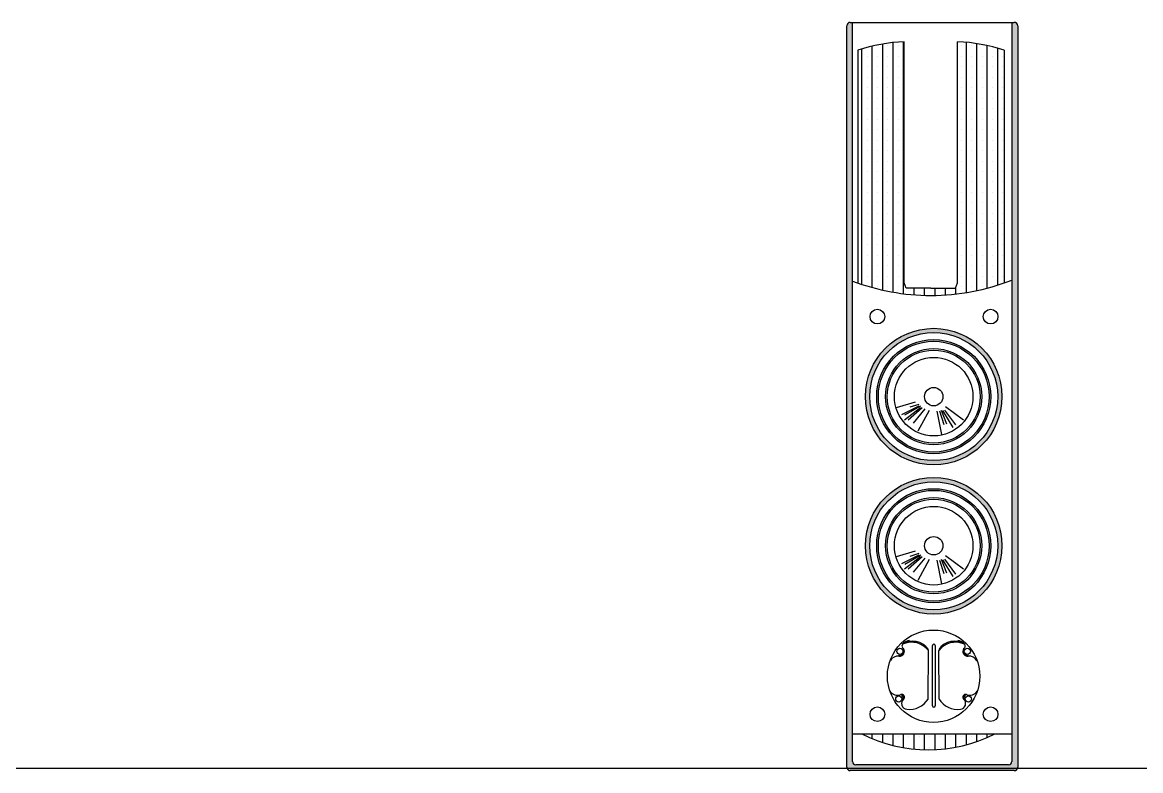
# Model space of a CAD drawing. Header units: inches. Extents: x 11.6 to 54.1, y 10.7 to 35.5.
# Drawn here: x 49.186 to 50.689, y 21.415 to 22.42 of the extents above; entities that cross this region are included whole.
import ezdxf

# ---------------------------------------------------------------- set-up
doc = ezdxf.new("R2010")
doc.units = ezdxf.units.IN
doc.header["$MEASUREMENT"] = 0
for name, color, linetype in [('02', 2, 'Continuous'), ('1', 1, 'Continuous'), ('8', 8, 'Continuous')]:
    doc.layers.add(name, color=color, linetype=linetype)

msp = doc.modelspace()

# ---------------------------------------------------------------- hatches: boundary and pattern name
at = {"layer": '8'}
h = msp.add_hatch(color=256, dxfattribs=at)
h.dxf.hatch_style = 1
h.paths.add_polyline_path([(50.29871938644029, 21.41450862892685, -0.4142135623730951), (50.29407193708285, 21.41915607829884), (50.29407193708285, 22.41530564513829, -0.414213562373096), (50.29871938644029, 22.41995309451028), (50.3018186812853, 22.41995309451028), (50.3018186812853, 21.42690282247219, 0.414213562373439), (50.30646613064274, 21.4222553731002), (50.51149324221588, 21.4222553731002, 0.4142135623732097), (50.51614069157332, 21.42690282247219), (50.51614069157332, 22.41995309451028), (50.51923998641833, 22.41995309451028, -0.4142135623730951), (50.52388743577577, 22.41530564513829), (50.52388743577577, 21.41915607829884, -0.4142135623730909), (50.51923998641833, 21.41450862892685)])
h = msp.add_hatch(color=256, dxfattribs=at)
h.dxf.hatch_style = 1
h.paths.add_polyline_path([(50.31913717799872, 21.91703322924747, 1.000000268039036), (50.50277799098804, 21.91703322924747, 1.000000268039036)])
h.paths.add_polyline_path([(50.32493909784645, 21.91703322924747, -1), (50.49697607125673, 21.91703322924747, -1)], flags=16)
h.paths.add_polyline_path([(50.33654161238629, 21.91703322924747, -1.000000181237876), (50.48537355671689, 21.91703322924747, -1.000000181237876)], flags=0)
h.paths.add_polyline_path([(50.3485820954531, 21.91703322924747, -1.000000211854055), (50.47333307365007, 21.91703322924747, -1.000000211854055)], flags=0)
h.paths.add_polyline_path([(50.35814666979532, 21.91703322924747, -1), (50.46376849919144, 21.91703322924747, -1)], flags=0)
h = msp.add_hatch(color=256, dxfattribs=at)
h.dxf.hatch_style = 1
h.paths.add_polyline_path([(50.34634291716903, 21.91703322924747, -1), (50.47557225193415, 21.91703322924747, -1)], flags=0)
h.paths.add_polyline_path([(50.3485820954531, 21.91703322924747, -1.000000211854055), (50.47333307365007, 21.91703322924747, -1.000000211854055)], flags=0)
h.paths.add_polyline_path([(50.35814666979532, 21.91703322924747, -1), (50.46376849919144, 21.91703322924747, -1)], flags=0)
h.paths.add_polyline_path([(50.39857361580763, 21.91703322924747, -1), (50.42334155329555, 21.91703322924747, -1)], flags=0)
h.paths.add_polyline_path([(50.33430243410222, 21.91703322924747, 1), (50.48761273488454, 21.91703322924747, 1)])
h.paths.add_polyline_path([(50.33654161238629, 21.91703322924747, -1.000000181237876), (50.48537355671689, 21.91703322924747, -1.000000181237876)], flags=16)
h = msp.add_hatch(color=256, dxfattribs=at)
h.dxf.hatch_style = 1
h.paths.add_polyline_path([(50.31913717799872, 21.71670113894521, 1.000000268039036), (50.50277799098804, 21.71670113894521, 1.000000268039036)])
h.paths.add_polyline_path([(50.32493909784645, 21.71670113894521, -1), (50.49697607125673, 21.71670113894521, -1)], flags=16)
h.paths.add_polyline_path([(50.33654161238629, 21.71670113894521, -1.000000181237876), (50.48537355671689, 21.71670113894521, -1.000000181237876)], flags=0)
h.paths.add_polyline_path([(50.3485820954531, 21.71670113894521, -1.000000211854055), (50.47333307365007, 21.71670113894521, -1.000000211854055)], flags=0)
h.paths.add_polyline_path([(50.35814666979532, 21.71670113894521, -1), (50.46376849919144, 21.71670113894521, -1)], flags=0)
h = msp.add_hatch(color=256, dxfattribs=at)
h.dxf.hatch_style = 1
h.paths.add_polyline_path([(50.34634291716903, 21.71670113894521, -1), (50.47557225193415, 21.71670113894521, -1)], flags=0)
h.paths.add_polyline_path([(50.3485820954531, 21.71670113894521, -1.000000211854055), (50.47333307365007, 21.71670113894521, -1.000000211854055)], flags=0)
h.paths.add_polyline_path([(50.35814666979532, 21.71670113894521, -1), (50.46376849919144, 21.71670113894521, -1)], flags=0)
h.paths.add_polyline_path([(50.39857361580763, 21.71670113894521, -1), (50.42334155329555, 21.71670113894521, -1)], flags=0)
h.paths.add_polyline_path([(50.33430243410222, 21.71670113894521, 1), (50.48761273488454, 21.71670113894521, 1)])
h.paths.add_polyline_path([(50.33654161238629, 21.71670113894521, -1.000000181237876), (50.48537355671689, 21.71670113894521, -1.000000181237876)], flags=16)

# ---------------------------------------------------------------- linework, layer by layer
at = {"layer": '02'}
for p, q in [((50.29871938644029, 22.41995309451028), (50.51923998641833, 22.41995309451028)), ((50.3018186812853, 21.42690282247219), (50.3018186812853, 22.41995309451028)), ((50.51614069157332, 22.41995309451028), (50.51614069157332, 21.42690282247219)), ((50.29407193708285, 21.41915607829884), (50.29407193708285, 22.41530564513829)), ((50.52388743577577, 22.41530564513829), (50.52388743577577, 21.41915607829884)), ((50.32834251852292, 22.06371275504949), (50.32834251852292, 22.38798676765015)), ((50.33537376845307, 22.3882983550198), (50.33537376845307, 22.3882983550198)), ((50.34240501849964, 22.06020772741482), (50.34240501849964, 22.39084418223371)), ((50.34943626854621, 22.3882983550198), (50.34943626854621, 22.3882983550198)), ((50.35646751847636, 22.0574162410399), (50.35646751847636, 22.39280137429029)), ((50.36349876852292, 22.3882983550198), (50.36349876852292, 22.3882983550198)), ((50.37053001845307, 22.05531811468842), (50.37053001845307, 22.39388138929513)), ((50.37146850313112, 22.06983013079167), (50.37146850313112, 22.39392260395704)), ((50.44299832369253, 22.06983013079167), (50.44299832369253, 22.39392260395704)), ((50.44787376849964, 22.3882983550198), (50.44787376849964, 22.3882983550198)), ((50.45490501854621, 22.05689566810048), (50.45490501854621, 22.39311369961666)), ((50.46193626847636, 22.3882983550198), (50.46193626847636, 22.3882983550198)), ((50.46896751852292, 22.05953305939926), (50.46896751852292, 22.39135110882359)), ((50.47599876845307, 22.3882983550198), (50.47599876845307, 22.3882983550198)), ((50.48303001849964, 22.06287904318611), (50.48303001849964, 22.38869434148961)), ((50.30876951616775, 22.38244248873394), (50.30876951616775, 22.06983013079167)), ((50.31428001854621, 22.06795779154942), (50.31428001854621, 22.38419400602885)), ((50.32131126847636, 22.37423585501398), (50.32131126847636, 22.37423585501398)), ((50.33537376845307, 22.37423585501398), (50.33537376845307, 22.37423585501398)), ((50.34943626854621, 22.37423585501398), (50.34943626854621, 22.37423585501398)), ((50.36349876852292, 22.37423585501398), (50.36349876852292, 22.37423585501398)), ((50.44787376849964, 22.37423585501398), (50.44787376849964, 22.37423585501398)), ((50.46193626847636, 22.37423585501398), (50.46193626847636, 22.37423585501398)), ((50.47599876845307, 22.37423585501398), (50.47599876845307, 22.37423585501398)), ((50.49006126854621, 22.37423585501398), (50.49006126854621, 22.37423585501398)), ((50.49709251847636, 22.06695862275097), (50.49709251847636, 22.38511109354164)), ((50.50412376852292, 22.37423585501398), (50.50412376852292, 22.37423585501398)), ((50.5056973106559, 22.38244248873394), (50.5056973106559, 22.06983013079167)), ((50.32131126847636, 22.36017335500816), (50.32131126847636, 22.36017335500816)), ((50.33537376845307, 22.36017335500816), (50.33537376845307, 22.36017335500816)), ((50.34943626854621, 22.36017335500816), (50.34943626854621, 22.36017335500816)), ((50.36349876852292, 22.36017335500816), (50.36349876852292, 22.36017335500816)), ((50.44787376849964, 22.36017335500816), (50.44787376849964, 22.36017335500816)), ((50.46193626847636, 22.36017335500816), (50.46193626847636, 22.36017335500816)), ((50.47599876845307, 22.36017335500816), (50.47599876845307, 22.36017335500816)), ((50.49006126854621, 22.36017335500816), (50.49006126854621, 22.36017335500816)), ((50.50412376852292, 22.36017335500816), (50.50412376852292, 22.36017335500816)), ((50.32131126847636, 22.34611085501689), (50.32131126847636, 22.34611085501689)), ((50.33537376845307, 22.34611085501689), (50.33537376845307, 22.34611085501689)), ((50.34943626854621, 22.34611085501689), (50.34943626854621, 22.34611085501689)), ((50.36349876852292, 22.34611085501689), (50.36349876852292, 22.34611085501689)), ((50.44787376849964, 22.34611085501689), (50.44787376849964, 22.34611085501689)), ((50.46193626847636, 22.34611085501689), (50.46193626847636, 22.34611085501689)), ((50.47599876845307, 22.34611085501689), (50.47599876845307, 22.34611085501689)), ((50.49006126854621, 22.34611085501689), (50.49006126854621, 22.34611085501689)), ((50.50412376852292, 22.34611085501689), (50.50412376852292, 22.34611085501689)), ((50.32131126847636, 22.33204835501107), (50.32131126847636, 22.33204835501107)), ((50.33537376845307, 22.33204835501107), (50.33537376845307, 22.33204835501107)), ((50.34943626854621, 22.33204835501107), (50.34943626854621, 22.33204835501107)), ((50.36349876852292, 22.33204835501107), (50.36349876852292, 22.33204835501107)), ((50.44787376849964, 22.33204835501107), (50.44787376849964, 22.33204835501107)), ((50.46193626847636, 22.33204835501107), (50.46193626847636, 22.33204835501107)), ((50.47599876845307, 22.33204835501107), (50.47599876845307, 22.33204835501107)), ((50.49006126854621, 22.33204835501107), (50.49006126854621, 22.33204835501107)), ((50.50412376852292, 22.33204835501107), (50.50412376852292, 22.33204835501107)), ((50.32131126847636, 22.3179858550198), (50.32131126847636, 22.3179858550198)), ((50.33537376845307, 22.3179858550198), (50.33537376845307, 22.3179858550198)), ((50.34943626854621, 22.3179858550198), (50.34943626854621, 22.3179858550198)), ((50.36349876852292, 22.3179858550198), (50.36349876852292, 22.3179858550198)), ((50.44787376849964, 22.3179858550198), (50.44787376849964, 22.3179858550198)), ((50.46193626847636, 22.3179858550198), (50.46193626847636, 22.3179858550198)), ((50.47599876845307, 22.3179858550198), (50.47599876845307, 22.3179858550198)), ((50.49006126854621, 22.3179858550198), (50.49006126854621, 22.3179858550198)), ((50.50412376852292, 22.3179858550198), (50.50412376852292, 22.3179858550198)), ((50.32131126847636, 22.30392335501398), (50.32131126847636, 22.30392335501398)), ((50.33537376845307, 22.30392335501398), (50.33537376845307, 22.30392335501398)), ((50.34943626854621, 22.30392335501398), (50.34943626854621, 22.30392335501398)), ((50.36349876852292, 22.30392335501398), (50.36349876852292, 22.30392335501398)), ((50.44787376849964, 22.30392335501398), (50.44787376849964, 22.30392335501398)), ((50.46193626847636, 22.30392335501398), (50.46193626847636, 22.30392335501398)), ((50.47599876845307, 22.30392335501398), (50.47599876845307, 22.30392335501398)), ((50.49006126854621, 22.30392335501398), (50.49006126854621, 22.30392335501398)), ((50.50412376852292, 22.30392335501398), (50.50412376852292, 22.30392335501398)), ((50.32131126847636, 22.28986085500816), (50.32131126847636, 22.28986085500816)), ((50.33537376845307, 22.28986085500816), (50.33537376845307, 22.28986085500816)), ((50.34943626854621, 22.28986085500816), (50.34943626854621, 22.28986085500816)), ((50.36349876852292, 22.28986085500816), (50.36349876852292, 22.28986085500816)), ((50.44787376849964, 22.28986085500816), (50.44787376849964, 22.28986085500816)), ((50.46193626847636, 22.28986085500816), (50.46193626847636, 22.28986085500816)), ((50.47599876845307, 22.28986085500816), (50.47599876845307, 22.28986085500816)), ((50.49006126854621, 22.28986085500816), (50.49006126854621, 22.28986085500816)), ((50.50412376852292, 22.28986085500816), (50.50412376852292, 22.28986085500816)), ((50.32131126847636, 22.27579835501689), (50.32131126847636, 22.27579835501689)), ((50.33537376845307, 22.27579835501689), (50.33537376845307, 22.27579835501689)), ((50.34943626854621, 22.27579835501689), (50.34943626854621, 22.27579835501689)), ((50.36349876852292, 22.27579835501689), (50.36349876852292, 22.27579835501689)), ((50.44787376849964, 22.27579835501689), (50.44787376849964, 22.27579835501689)), ((50.46193626847636, 22.27579835501689), (50.46193626847636, 22.27579835501689)), ((50.47599876845307, 22.27579835501689), (50.47599876845307, 22.27579835501689)), ((50.49006126854621, 22.27579835501689), (50.49006126854621, 22.27579835501689)), ((50.50412376852292, 22.27579835501689), (50.50412376852292, 22.27579835501689)), ((50.32131126847636, 22.26173585501107), (50.32131126847636, 22.26173585501107)), ((50.33537376845307, 22.26173585501107), (50.33537376845307, 22.26173585501107)), ((50.34943626854621, 22.26173585501107), (50.34943626854621, 22.26173585501107)), ((50.36349876852292, 22.26173585501107), (50.36349876852292, 22.26173585501107)), ((50.44787376849964, 22.26173585501107), (50.44787376849964, 22.26173585501107)), ((50.46193626847636, 22.26173585501107), (50.46193626847636, 22.26173585501107)), ((50.47599876845307, 22.26173585501107), (50.47599876845307, 22.26173585501107)), ((50.49006126854621, 22.26173585501107), (50.49006126854621, 22.26173585501107)), ((50.50412376852292, 22.26173585501107), (50.50412376852292, 22.26173585501107)), ((50.32131126847636, 22.2476733550198), (50.32131126847636, 22.2476733550198)), ((50.33537376845307, 22.2476733550198), (50.33537376845307, 22.2476733550198)), ((50.34943626854621, 22.2476733550198), (50.34943626854621, 22.2476733550198)), ((50.36349876852292, 22.2476733550198), (50.36349876852292, 22.2476733550198)), ((50.44787376849964, 22.2476733550198), (50.44787376849964, 22.2476733550198)), ((50.46193626847636, 22.2476733550198), (50.46193626847636, 22.2476733550198)), ((50.47599876845307, 22.2476733550198), (50.47599876845307, 22.2476733550198)), ((50.49006126854621, 22.2476733550198), (50.49006126854621, 22.2476733550198)), ((50.50412376852292, 22.2476733550198), (50.50412376852292, 22.2476733550198)), ((50.32131126847636, 22.23361085501398), (50.32131126847636, 22.23361085501398)), ((50.33537376845307, 22.23361085501398), (50.33537376845307, 22.23361085501398)), ((50.34943626854621, 22.23361085501398), (50.34943626854621, 22.23361085501398)), ((50.36349876852292, 22.23361085501398), (50.36349876852292, 22.23361085501398)), ((50.44787376849964, 22.23361085501398), (50.44787376849964, 22.23361085501398)), ((50.46193626847636, 22.23361085501398), (50.46193626847636, 22.23361085501398)), ((50.47599876845307, 22.23361085501398), (50.47599876845307, 22.23361085501398)), ((50.49006126854621, 22.23361085501398), (50.49006126854621, 22.23361085501398)), ((50.50412376852292, 22.23361085501398), (50.50412376852292, 22.23361085501398)), ((50.32131126847636, 22.21954835500816), (50.32131126847636, 22.21954835500816)), ((50.33537376845307, 22.21954835500816), (50.33537376845307, 22.21954835500816)), ((50.34943626854621, 22.21954835500816), (50.34943626854621, 22.21954835500816)), ((50.36349876852292, 22.21954835500816), (50.36349876852292, 22.21954835500816)), ((50.44787376849964, 22.21954835500816), (50.44787376849964, 22.21954835500816)), ((50.46193626847636, 22.21954835500816), (50.46193626847636, 22.21954835500816)), ((50.47599876845307, 22.21954835500816), (50.47599876845307, 22.21954835500816)), ((50.49006126854621, 22.21954835500816), (50.49006126854621, 22.21954835500816)), ((50.50412376852292, 22.21954835500816), (50.50412376852292, 22.21954835500816)), ((50.32131126847636, 22.20548585501689), (50.32131126847636, 22.20548585501689)), ((50.32131126847636, 22.19142335501107), (50.32131126847636, 22.19142335501107)), ((50.33537376845307, 22.20548585501689), (50.33537376845307, 22.20548585501689)), ((50.33537376845307, 22.19142335501107), (50.33537376845307, 22.19142335501107)), ((50.34943626854621, 22.20548585501689), (50.34943626854621, 22.20548585501689)), ((50.34943626854621, 22.19142335501107), (50.34943626854621, 22.19142335501107)), ((50.36349876852292, 22.20548585501689), (50.36349876852292, 22.20548585501689)), ((50.36349876852292, 22.19142335501107), (50.36349876852292, 22.19142335501107)), ((50.44787376849964, 22.20548585501689), (50.44787376849964, 22.20548585501689)), ((50.44787376849964, 22.19142335501107), (50.44787376849964, 22.19142335501107)), ((50.46193626847636, 22.20548585501689), (50.46193626847636, 22.20548585501689)), ((50.46193626847636, 22.19142335501107), (50.46193626847636, 22.19142335501107)), ((50.47599876845307, 22.20548585501689), (50.47599876845307, 22.20548585501689)), ((50.47599876845307, 22.19142335501107), (50.47599876845307, 22.19142335501107)), ((50.49006126854621, 22.20548585501689), (50.49006126854621, 22.20548585501689)), ((50.49006126854621, 22.19142335501107), (50.49006126854621, 22.19142335501107)), ((50.50412376852292, 22.20548585501689), (50.50412376852292, 22.20548585501689)), ((50.50412376852292, 22.19142335501107), (50.50412376852292, 22.19142335501107)), ((50.32131126847636, 22.1773608550198), (50.32131126847636, 22.1773608550198)), ((50.33537376845307, 22.1773608550198), (50.33537376845307, 22.1773608550198)), ((50.34943626854621, 22.1773608550198), (50.34943626854621, 22.1773608550198)), ((50.36349876852292, 22.1773608550198), (50.36349876852292, 22.1773608550198)), ((50.44787376849964, 22.1773608550198), (50.44787376849964, 22.1773608550198)), ((50.46193626847636, 22.1773608550198), (50.46193626847636, 22.1773608550198)), ((50.47599876845307, 22.1773608550198), (50.47599876845307, 22.1773608550198)), ((50.49006126854621, 22.1773608550198), (50.49006126854621, 22.1773608550198)), ((50.50412376852292, 22.1773608550198), (50.50412376852292, 22.1773608550198)), ((50.32131126847636, 22.16329835501398), (50.32131126847636, 22.16329835501398)), ((50.33537376845307, 22.16329835501398), (50.33537376845307, 22.16329835501398)), ((50.34943626854621, 22.16329835501398), (50.34943626854621, 22.16329835501398)), ((50.36349876852292, 22.16329835501398), (50.36349876852292, 22.16329835501398)), ((50.44787376849964, 22.16329835501398), (50.44787376849964, 22.16329835501398)), ((50.46193626847636, 22.16329835501398), (50.46193626847636, 22.16329835501398)), ((50.47599876845307, 22.16329835501398), (50.47599876845307, 22.16329835501398)), ((50.49006126854621, 22.16329835501398), (50.49006126854621, 22.16329835501398)), ((50.50412376852292, 22.16329835501398), (50.50412376852292, 22.16329835501398)), ((50.32131126847636, 22.14923585500816), (50.32131126847636, 22.14923585500816)), ((50.33537376845307, 22.14923585500816), (50.33537376845307, 22.14923585500816)), ((50.34943626854621, 22.14923585500816), (50.34943626854621, 22.14923585500816)), ((50.36349876852292, 22.14923585500816), (50.36349876852292, 22.14923585500816)), ((50.44787376849964, 22.14923585500816), (50.44787376849964, 22.14923585500816)), ((50.46193626847636, 22.14923585500816), (50.46193626847636, 22.14923585500816)), ((50.47599876845307, 22.14923585500816), (50.47599876845307, 22.14923585500816)), ((50.49006126854621, 22.14923585500816), (50.49006126854621, 22.14923585500816)), ((50.50412376852292, 22.14923585500816), (50.50412376852292, 22.14923585500816)), ((50.32131126847636, 22.13517335501689), (50.32131126847636, 22.13517335501689)), ((50.33537376845307, 22.13517335501689), (50.33537376845307, 22.13517335501689)), ((50.34943626854621, 22.13517335501689), (50.34943626854621, 22.13517335501689)), ((50.36349876852292, 22.13517335501689), (50.36349876852292, 22.13517335501689)), ((50.44787376849964, 22.13517335501689), (50.44787376849964, 22.13517335501689)), ((50.46193626847636, 22.13517335501689), (50.46193626847636, 22.13517335501689)), ((50.47599876845307, 22.13517335501689), (50.47599876845307, 22.13517335501689)), ((50.49006126854621, 22.13517335501689), (50.49006126854621, 22.13517335501689)), ((50.50412376852292, 22.13517335501689), (50.50412376852292, 22.13517335501689)), ((50.32131126847636, 22.12111085501107), (50.32131126847636, 22.12111085501107)), ((50.33537376845307, 22.12111085501107), (50.33537376845307, 22.12111085501107)), ((50.34943626854621, 22.12111085501107), (50.34943626854621, 22.12111085501107)), ((50.36349876852292, 22.12111085501107), (50.36349876852292, 22.12111085501107)), ((50.44787376849964, 22.12111085501107), (50.44787376849964, 22.12111085501107)), ((50.46193626847636, 22.12111085501107), (50.46193626847636, 22.12111085501107)), ((50.47599876845307, 22.12111085501107), (50.47599876845307, 22.12111085501107)), ((50.49006126854621, 22.12111085501107), (50.49006126854621, 22.12111085501107)), ((50.50412376852292, 22.12111085501107), (50.50412376852292, 22.12111085501107)), ((50.32131126847636, 22.1070483550198), (50.32131126847636, 22.1070483550198)), ((50.33537376845307, 22.1070483550198), (50.33537376845307, 22.1070483550198)), ((50.34943626854621, 22.1070483550198), (50.34943626854621, 22.1070483550198)), ((50.36349876852292, 22.1070483550198), (50.36349876852292, 22.1070483550198)), ((50.44787376849964, 22.1070483550198), (50.44787376849964, 22.1070483550198)), ((50.46193626847636, 22.1070483550198), (50.46193626847636, 22.1070483550198)), ((50.47599876845307, 22.1070483550198), (50.47599876845307, 22.1070483550198)), ((50.49006126854621, 22.1070483550198), (50.49006126854621, 22.1070483550198)), ((50.50412376852292, 22.1070483550198), (50.50412376852292, 22.1070483550198)), ((50.32131126847636, 22.09298585501398), (50.32131126847636, 22.09298585501398)), ((50.33537376845307, 22.09298585501398), (50.33537376845307, 22.09298585501398)), ((50.34943626854621, 22.09298585501398), (50.34943626854621, 22.09298585501398)), ((50.36349876852292, 22.09298585501398), (50.36349876852292, 22.09298585501398)), ((50.44787376849964, 22.09298585501398), (50.44787376849964, 22.09298585501398)), ((50.46193626847636, 22.09298585501398), (50.46193626847636, 22.09298585501398)), ((50.47599876845307, 22.09298585501398), (50.47599876845307, 22.09298585501398)), ((50.49006126854621, 22.09298585501398), (50.49006126854621, 22.09298585501398)), ((50.50412376852292, 22.09298585501398), (50.50412376852292, 22.09298585501398)), ((50.32131126847636, 22.07892335500816), (50.32131126847636, 22.07892335500816)), ((50.33537376845307, 22.07892335500816), (50.33537376845307, 22.07892335500816)), ((50.34943626854621, 22.07892335500816), (50.34943626854621, 22.07892335500816)), ((50.36349876852292, 22.07892335500816), (50.36349876852292, 22.07892335500816)), ((50.44787376849964, 22.07892335500816), (50.44787376849964, 22.07892335500816)), ((50.46193626847636, 22.07892335500816), (50.46193626847636, 22.07892335500816)), ((50.47599876845307, 22.07892335500816), (50.47599876845307, 22.07892335500816)), ((50.49006126854621, 22.07892335500816), (50.49006126854621, 22.07892335500816)), ((50.50412376852292, 22.07892335500816), (50.50412376852292, 22.07892335500816)), ((50.33537376845307, 22.06486085501689), (50.33537376845307, 22.06486085501689)), ((50.34943626854621, 22.06486085501689), (50.34943626854621, 22.06486085501689)), ((50.36349876852292, 22.06486085501689), (50.36349876852292, 22.06486085501689)), ((50.37411775322217, 22.06276544520239), (50.37146850313112, 22.06983013079167)), ((50.40723341341182, 22.06276544520239), (50.37411775322217, 22.06276544520239)), ((50.38459251854621, 22.05389867927312), (50.38459251854621, 22.06276544520239)), ((50.39865501852292, 22.05314824527028), (50.39865501852292, 22.06276544520239)), ((50.40723341341182, 22.06276544520239), (50.44034907371789, 22.06276544520239)), ((50.41271751849964, 22.05307233085347), (50.41271751849964, 22.06276544520239)), ((50.42678001847636, 22.05367639400953), (50.42678001847636, 22.06276544520239)), ((50.44034907371789, 22.06276544520239), (50.44299832369253, 22.06983013079167)), ((50.44084251845307, 22.05494795798455), (50.44084251845307, 22.06408130156939)), ((50.44787376849964, 22.06486085501689), (50.44787376849964, 22.06486085501689)), ((50.46193626847636, 22.06486085501689), (50.46193626847636, 22.06486085501689)), ((50.47599876845307, 22.06486085501689), (50.47599876845307, 22.06486085501689)), ((50.49006126854621, 22.06486085501689), (50.49006126854621, 22.06486085501689)), ((50.38599683377944, 21.909737028042), (50.36065206873283, 21.90205676991042)), ((50.37946865042723, 21.9032088306472), (50.39137297413364, 21.90704892301306)), ((50.36794828075036, 21.89322448771287), (50.39137297413364, 21.9047448749248)), ((50.37178842419345, 21.88592828650741), (50.39329304579697, 21.90244079015116)), ((50.37217243852611, 21.89245648391676), (50.39367706012964, 21.9047448749248)), ((50.37678055009857, 21.88592828650741), (50.39559713179298, 21.90244079015116)), ((50.38369274778344, 21.88132015363095), (50.39943721481651, 21.90052072561826)), ((50.39022093113564, 21.87095182715581), (50.40519736950338, 21.89898468132611)), ((50.41518168184958, 21.89744863703396), (50.42132585086912, 21.86595967403861)), ((50.41863781084358, 21.89783265727471), (50.42478197986312, 21.87978410935335)), ((50.42094183653645, 21.89898468132611), (50.42823804843757, 21.88055211314946)), ((50.42286190819978, 21.89821667753), (50.43668630345311, 21.87555996003226)), ((50.42555000852845, 21.89898468132611), (50.44014243256353, 21.87901606885731)), ((50.4267019911069, 21.90397683444331), (50.45089471315551, 21.88592828650741)), ((50.38599683377944, 21.70940493773975), (50.36065206873283, 21.70172467959361)), ((50.36794828075036, 21.69289239741062), (50.39137297413364, 21.70441278462255)), ((50.37178842419345, 21.68559619620515), (50.39329304579697, 21.70210869983435)), ((50.37217243852611, 21.69212439359995), (50.39367706012964, 21.70441278462255)), ((50.37678055009857, 21.68559619620515), (50.39559713179298, 21.70210869983435)), ((50.37946865042723, 21.7028767403304), (50.39137297413364, 21.70671683271081)), ((50.38369274778344, 21.6809880633287), (50.39943721481651, 21.70018863530146)), ((50.39022093113564, 21.67061973685355), (50.40519736950338, 21.69865259100931)), ((50.41518168184958, 21.69711654671715), (50.42132585086912, 21.66562758373635)), ((50.41863781084358, 21.69750056697245), (50.42478197986312, 21.67945201903655)), ((50.42094183653645, 21.69865259100931), (50.42823804843757, 21.68022002283266)), ((50.42286190819978, 21.6978845872132), (50.43668630345311, 21.67522786971546)), ((50.42555000852845, 21.69865259100931), (50.44014243256353, 21.6786839785405)), ((50.4267019911069, 21.70364474412651), (50.45089471315551, 21.68559619620515)), ((50.40348081987869, 21.51060705711149), (50.40381454302516, 21.57602185683805)), ((50.40927275303803, 21.50152103626766), (50.40927275303803, 21.58243186161286)), ((50.41111722424213, 21.58427633278785), (50.41111722424213, 21.58427633278785)), ((50.41296169544622, 21.58243186161286), (50.41296169544622, 21.50152103626766)), ((50.41816572645731, 21.51060705711149), (50.41783200331084, 21.57602185683805)), ((50.41111722424213, 21.49967656509267), (50.41111722424213, 21.49967656509267)), ((50.3018186812853, 21.46387337223001), (50.51614069157332, 21.46387337223001)), ((50.31428001854621, 21.46381904969763), (50.31428001854621, 21.46387337223001)), ((50.32834251852292, 21.45742088443382), (50.32834251852292, 21.46387337223001)), ((50.33537376845307, 21.46017335501398), (50.33537376845307, 21.46017335501398)), ((50.34240501849964, 21.452278061252), (50.34240501849964, 21.46387337223001)), ((50.34943626854621, 21.46017335501398), (50.34943626854621, 21.46017335501398)), ((50.35646751847636, 21.44829046104002), (50.35646751847636, 21.46387337223001)), ((50.36349876852292, 21.46017335501398), (50.36349876852292, 21.46017335501398)), ((50.37053001845307, 21.44538770695232), (50.37053001845307, 21.46387337223001)), ((50.37756126849964, 21.46017335501398), (50.37756126849964, 21.46017335501398)), ((50.38459251854621, 21.44352214500265), (50.38459251854621, 21.46387337223001)), ((50.39162376847636, 21.46017335501398), (50.39162376847636, 21.46017335501398)), ((50.39865501852292, 21.44266462141837), (50.39865501852292, 21.46387337223001)), ((50.40568626845307, 21.46017335501398), (50.40568626845307, 21.46017335501398)), ((50.41271751849964, 21.44280210357698), (50.41271751849964, 21.46387337223001)), ((50.41974876854621, 21.46017335501398), (50.41974876854621, 21.46017335501398)), ((50.42678001847636, 21.44393666565026), (50.42678001847636, 21.46387337223001)), ((50.43381126852292, 21.46017335501398), (50.43381126852292, 21.46017335501398)), ((50.44084251845307, 21.44608564806418), (50.44084251845307, 21.46387337223001)), ((50.44787376849964, 21.46017335501398), (50.44787376849964, 21.46017335501398)), ((50.45490501854621, 21.44928302014029), (50.45490501854621, 21.46387337223001)), ((50.46193626847636, 21.46017335501398), (50.46193626847636, 21.46017335501398)), ((50.46896751852292, 21.4535822060339), (50.46896751852292, 21.46387337223001)), ((50.47599876845307, 21.46017335501398), (50.47599876845307, 21.46017335501398)), ((50.48303001849964, 21.45906095843253), (50.48303001849964, 21.46387337223001)), ((50.37756126849964, 21.44611085500816), (50.37756126849964, 21.44611085500816)), ((50.39162376847636, 21.44611085500816), (50.39162376847636, 21.44611085500816)), ((50.40568626845307, 21.44611085500816), (50.40568626845307, 21.44611085500816)), ((50.41974876854621, 21.44611085500816), (50.41974876854621, 21.44611085500816)), ((50.43381126852292, 21.44611085500816), (50.43381126852292, 21.44611085500816)), ((50.51923998641833, 21.41450862892685), (50.29871938644029, 21.41450862892685)), ((50.51149324221588, 21.4222553731002), (50.30646613064274, 21.4222553731002))]:
    msp.add_line(p, q, dxfattribs=at)
for centre, radius in [((50.33525979296356, 22.02454058862946), 0.009868319527728351), ((50.48741760196682, 22.02454058862946), 0.009868319527728351), ((50.41095758449338, 21.91703322924747), 0.09182040651188764), ((50.41095758449338, 21.91703322924747), 0.0860184866874406), ((50.41095758449338, 21.91703322924747), 0.07665515039643489), ((50.41095758449338, 21.91703322924747), 0.07441597213992769), ((50.41095758449338, 21.91703322924747), 0.06461466735271677), ((50.41095758449338, 21.91703322924747), 0.06237548909620958), ((50.41095758449338, 21.91703322924747), 0.05281091469864439), ((50.41095758449338, 21.91703322924747), 0.01238396875581835), ((50.41095758449338, 21.71670113894521), 0.09182040651188764), ((50.41095758449338, 21.71670113894521), 0.0860184866874406), ((50.41095758449338, 21.71670113894521), 0.07665515039643489), ((50.41095758449338, 21.71670113894521), 0.07441597213992769), ((50.41095758449338, 21.71670113894521), 0.06461466735271677), ((50.41095758449338, 21.71670113894521), 0.06237548909620958), ((50.41095758449338, 21.71670113894521), 0.05281091469864439), ((50.41095758449338, 21.71670113894521), 0.01238396875581835), ((50.41082327322621, 21.54131198181727), 0.0620772205895919), ((50.36549743717588, 21.57468508747712), 0.004173503231994533), ((50.45614910927653, 21.57468508747712), 0.004173503231994533), ((50.36402188123721, 21.51074343082161), 0.004173503231994533), ((50.45762466509878, 21.51074343082161), 0.004173503231994533), ((50.33525979296356, 21.49032175452754), 0.009868319527728351), ((50.48741760196682, 21.49032175452754), 0.009868319527728351)]:
    msp.add_circle(centre, radius, dxfattribs=at)
for centre, radius, start, end in [((50.29871938644029, 22.41530564513829), 0.004647449376061559, 90, 180), ((50.51923998641833, 22.41530564513829), 0.004647449376061559, 0, 90), ((50.38107330408931, 22.16450946253332), 0.2296141146702277, 92.39739219438839, 108.3543305062322), ((50.43339352273434, 22.16450946253332), 0.2296141146702277, 71.64566949376766, 87.60260780561163), ((50.40752083317894, 22.35142103992126), 0.298404528618482, 249.2540858248897, 269.9448131968912), ((50.40694599376112, 22.35142103992126), 0.298404528618482, 270.0551868031087, 291.4647307615048), ((50.36495906706951, 21.57493586891229), 0.006644133469922282, 264.6359871685954, 34.423527305486), ((50.3822255673451, 21.56216303865091), 0.02641429040113815, 35.10750081055616, 121.8884935748299), ((50.37168401781056, 21.58186246133715), 0.003406056170468722, 111.4277832837408, 248.5722167162592), ((50.38112299003225, 21.56558963402364), 0.02370649839424036, 96.58840162819196, 119.7228747671164), ((50.38104642972868, 21.55800645927098), 0.02903345540954131, 38.35300489973387, 111.4277832837408), ((50.38140099564153, 21.56412113812127), 0.02358309876372295, 69.73832941483785, 97.81029133199881), ((50.41111722424213, 21.58243186161286), 0.001844471174830687, 90, 180), ((50.41111722424213, 21.58243186161286), 0.001844471174830687, 0, 90), ((50.43942097910732, 21.56216303865091), 0.02641429040113815, 58.11150642517013, 144.8924991894438), ((50.44060011672374, 21.55800645927098), 0.02903345540954131, 68.57221671625922, 141.6469951002661), ((50.44024555081088, 21.56412113812127), 0.02358309876372295, 82.18970866799482, 110.2616705851622), ((50.44052355642017, 21.56558963402364), 0.02370649839424036, 60.27712523288366, 83.41159837180805), ((50.4566874793829, 21.57493586891229), 0.006644133469912336, 145.576472694514, 275.3640128314046), ((50.44996252864185, 21.58186246133715), 0.003406056170468722, 291.4277832837408, 68.57221671625922), ((50.36321006481122, 21.55630848897869), 0.0120651768285223, 84.63598716859542, 150.9235172564364), ((50.36458630229864, 21.57535489033631), 0.006646786831515899, 254.4381131829201, 332.4197029897206), ((50.36519082331616, 21.57361635858848), 0.004290394482093083, 251.4576252944321, 326.5931908253705), ((50.45706024415377, 21.57535489033631), 0.006646786831515899, 207.5802970102793, 285.5618868170799), ((50.45645572301984, 21.57361635858848), 0.004290394482093083, 213.4068091746295, 288.5423747055679), ((50.45843648164119, 21.55630848897869), 0.0120651768285223, 29.07648274356368, 95.36401283140458), ((50.36225957270764, 21.52799491420461), 0.01224103409517182, 214.0040632788006, 291.613567808223), ((50.36808440960996, 21.51329322792895), 0.003572514021584873, 311.2448295540689, 111.613567808223), ((50.36767905832786, 21.51271039505679), 0.003050289990871069, 325.2530810643027, 95.02977092752653), ((50.36815387370117, 21.51273000431553), 0.001926663321118962, 320.7592039139978, 75.2502230073347), ((50.45356213684246, 21.51329322792895), 0.003572514021584873, 68.386432191777, 228.755170445931), ((50.45396748812455, 21.51271039505679), 0.003050289990871069, 84.97022907247346, 214.7469189356973), ((50.45349267275125, 21.51273000431553), 0.001926663321118962, 104.7497769926653, 219.2407960860022), ((50.45938697374478, 21.52799491420461), 0.01224103409516673, 248.3864321917769, 325.9959367211993), ((50.37560563498229, 21.50471535258708), 0.007835762667881968, 131.244829554069, 263.9402825200309), ((50.3779861304076, 21.52713940262635), 0.03038581318157065, 263.9402825200309, 327.0381109160867), ((50.41111722424213, 21.50152103626766), 0.001844471174830687, 180, 270), ((50.41111722424213, 21.50152103626766), 0.001844471174830687, 270, 0), ((50.44366041604481, 21.52713940262635), 0.03038581318155889, 212.9618890839133, 276.0597174799691), ((50.44604091135371, 21.50471535258708), 0.007835762667879918, 276.0597174799691, 48.75517044593099), ((50.40374018820986, 21.64179013642439), 0.199190435704169, 243.2780683188423, 296.7219316811577), ((50.30646613064274, 21.42690282247219), 0.00464744937605792, 180, 270), ((50.51149324221588, 21.42690282247219), 0.00464744937605792, 270, 0), ((50.29871938644029, 21.41915607829884), 0.004647449376061559, 180, 270), ((50.51923998641833, 21.41915607829884), 0.004647449376061559, 270, 0)]:
    msp.add_arc(centre, radius, start, end, dxfattribs=at)
at = {"layer": '1'}
msp.add_line((33.43569185327325, 21.41802676635285), (53.76189506192278, 21.41802676635285), dxfattribs=at)

doc.saveas('drawing.dxf')
